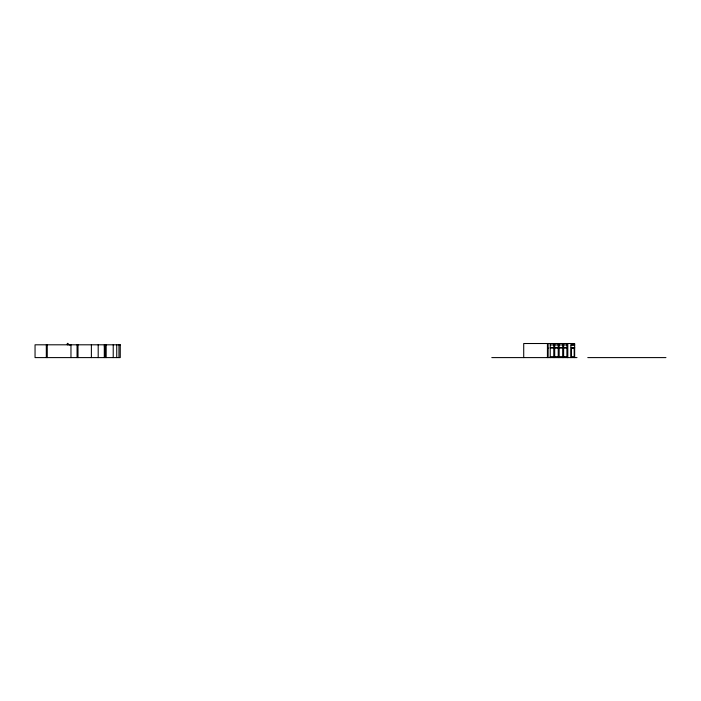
<?xml version="1.0" encoding="UTF-8"?>
<svg xmlns="http://www.w3.org/2000/svg" width="701" height="701" viewBox="0 0 701 701"><rect width="100%" height="100%" fill="white"/><g stroke="black" fill="none" stroke-linecap="round" stroke-linejoin="round"><path stroke-width="1.05" d="M68.032 344.287L70.056 345.172M550.241 344.945L553.764 344.945M554.701 344.945L558.224 344.945M559.161 344.945L562.684 344.945M563.622 344.945L567.144 344.945M570.894 344.927L574.654 344.927L570.894 344.927L570.894 347.503L574.654 347.503M104.3 346.18L105.238 346.18M550.241 347.503L553.764 347.503M554.701 347.503L558.224 347.503M559.161 347.503L562.684 347.503M563.622 347.503L567.144 347.503M574.654 347.976L570.894 347.976L570.894 357.598M547.542 348.09L548.129 348.09M550.241 348.09L553.764 348.09M554.701 348.09L558.224 348.09M559.161 348.09L562.684 348.09M563.622 348.09L567.144 348.09M550.241 356.66L553.764 356.66M554.701 356.66L558.224 356.66M559.161 356.66L562.684 356.66M563.622 356.66L567.144 356.66M491.795 357.598L577.002 357.598M587.78 357.598L665.95 357.598M574.654 357.598L574.654 343.516L523.717 343.516L523.717 357.598M567.801 343.516L567.801 357.598M567.275 343.516L567.275 357.598M567.144 343.516L567.144 357.598M563.622 343.516L563.622 357.598M562.684 343.516L562.684 357.598M559.161 343.516L559.161 357.598M558.224 343.516L558.224 357.598M554.701 343.516L554.701 357.598M553.764 343.516L553.764 357.598M550.241 343.516L550.241 357.598M548.129 343.516L548.129 357.598M547.428 343.516L547.428 357.598M118.968 344.804L118.968 357.598M116.734 344.804L116.734 357.598M113.22 344.804L113.22 357.598M106.175 344.804L106.175 357.598M105.238 344.804L105.238 357.598M104.3 344.804L104.3 357.598M98.193 344.804L98.193 357.598M91.384 344.804L91.384 357.598M78.004 344.804L78.004 357.598M77.066 344.804L77.066 357.598M70.967 344.804L70.967 357.598M68.032 344.804L68.032 343.402L67.322 343.402L67.322 344.804M47.256 344.804L47.256 357.598M46.319 344.804L46.319 357.598M120.257 344.804L35.05 344.804L35.05 357.598L120.257 357.598L120.257 344.804M574.189 348.441L571.368 348.441L571.368 356.66L574.189 356.66L574.189 348.441"/></g></svg>
